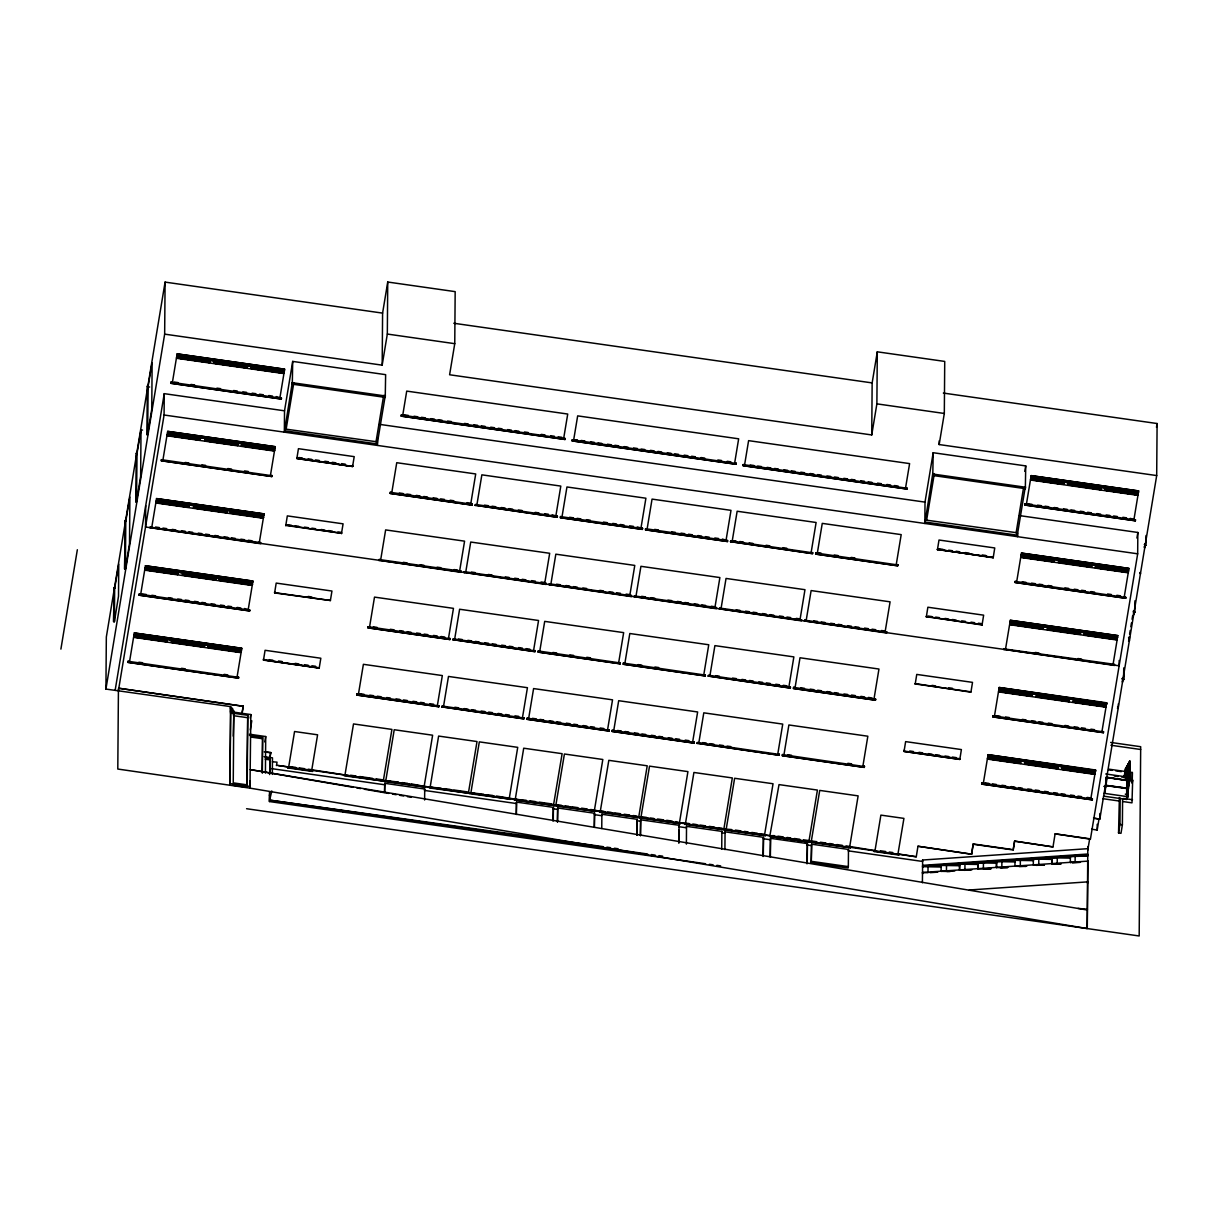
<?xml version="1.0" encoding="UTF-8"?>
<svg xmlns="http://www.w3.org/2000/svg" width="1218" height="1218" viewBox="0 0 1218 1218"><rect width="100%" height="100%" fill="white"/><g stroke="black" fill="none" stroke-linecap="round" stroke-linejoin="round"><path stroke-width="1.5" d="M234.678 712.88L230.552 706.592L105.92 689.068L106.331 637.029L165.085 282.104L382.589 313.117L382.178 365.156L164.658 334.143L165.085 282.104M114.385 621.728L114.644 588.522L118.77 564.193L118.511 596.211L114.385 621.728L113.609 621.622L114.005 587.624L114.766 588.34M113.609 621.622L114.005 587.624M118.435 688.749L117.796 769.045L249.979 788.137L1087.172 928.558L1087.811 846.571M125.393 569.126L125.774 521.334L129.884 497.066L129.519 543.533L125.393 569.126L124.617 569.019L125.134 520.436L125.896 521.197M124.617 569.019L125.134 520.436M127.905 662.364L238.5 678.121L127.905 662.364L128.027 661.267L129.565 661.496L133.569 637.349L241.088 652.681L237.099 676.812L238.637 677.33L128.027 661.267M133.675 636.953L166.699 641.658L133.675 636.953L133.813 635.872L166.836 640.577L166.699 641.658M133.813 635.872L166.836 640.881M135.746 501.816L136.249 453.233L137.025 453.34L136.507 501.923L135.746 501.816L136.644 501.131L136.507 501.923M139.019 595.16L249.629 610.918L139.019 595.16L139.156 594.064L140.694 594.293L144.683 570.146L252.217 585.477L248.213 609.624L249.751 610.142L139.156 594.064M142.552 430.091L141.014 429.863L140.649 476.329L136.644 500.476M144.805 569.75L177.828 574.454L144.805 569.75L144.927 568.669L177.965 573.389L177.828 574.454M144.927 568.669L177.95 573.678M145.703 505.668L145.536 526.998L1119.129 665.804L1119.175 660.476M146.86 434.613L147.378 386.03L148.139 386.136L147.637 434.719L146.86 434.613L147.759 433.928L147.637 434.719M259.343 541.827L260.743 543.73L150.149 527.653M259.343 542.421L263.332 518.289L155.813 502.958L151.808 527.089L150.271 527.166L260.88 542.634M155.919 502.547L188.942 507.251L155.919 502.547L156.056 501.466L189.079 506.186L188.942 507.251M156.056 501.466L189.079 506.475M161.263 460.754L271.873 476.527L161.263 460.754L161.4 459.673L162.938 459.886L166.927 435.755L274.461 451.086L270.472 475.218L271.995 475.736L161.4 459.673M118.42 690.606L164.08 415.003L164.247 393.658L284.525 410.816L284.357 432.146L292.32 382.376L292.305 384.157L385.238 397.403L385.634 374.657L292.701 361.411L284.525 410.816M167.049 435.344L200.072 440.063L167.049 435.344L167.171 434.278L200.209 438.982L200.072 440.063M167.171 434.278L200.209 439.272M170.733 383.259L281.328 399.032L170.733 383.259L170.87 382.178L172.408 382.391L176.397 358.259L283.931 373.591L279.927 397.723L281.465 398.24L170.87 382.178M171.312 642.312L204.335 647.017L171.312 642.312L171.449 641.247L204.472 646.24L171.449 641.247M176.519 357.848L209.542 362.553L176.519 357.848L176.64 356.783L209.663 361.776L176.64 356.783M182.441 575.109L215.464 579.829L182.441 575.109L182.563 574.043L215.586 579.037L182.563 574.043M193.555 507.921L226.578 512.626L193.555 507.921L193.692 506.84L226.715 511.849L193.692 506.84M204.685 440.718L237.708 445.423L204.685 440.718L204.807 439.637L237.83 444.646L204.807 439.637M241.331 651.204L241.21 652.285L208.171 647.565L208.308 646.499L241.331 651.508L208.308 646.499M214.14 363.223L247.178 367.927L214.14 363.223L214.277 362.142L247.3 367.151L214.277 362.142M252.461 584.001L252.324 585.082L219.301 580.377L219.438 579.296L252.461 584.305L219.438 579.296M263.575 516.797L263.453 517.878L230.43 513.174L230.552 512.093L263.575 517.102L230.552 512.093M230.354 711.738L230.537 707.186L234.693 713.504M230.552 706.592L229.928 785.031L230.735 711.693L250.832 714.555L249.979 788.137L250.04 780.708M232.44 713.824L232.471 708.495L230.385 708.191M233.247 736.174L233.795 713.322L247.741 715.301L247.193 784.864L233.247 782.87L233.795 713.322M274.705 449.609L274.568 450.675L241.545 445.971L241.682 444.89L274.705 449.899L241.682 444.89M241.21 652.285L208.187 647.276M243.235 706.273L118.801 688.246L243.235 706.273L241.864 714.555M246.812 785.488L247.741 715.301M248.213 609.624L244.513 608.498M251.015 368.475L284.038 373.18L251.015 368.475L251.152 367.394L284.175 372.404L251.152 367.394M252.324 585.082L219.301 580.072M251.791 720.767L250.314 729.932M263.453 517.878L230.43 512.869M262.129 770.857L262.616 737.286L249.492 735.413M262.342 773.217L262.616 737.286M263.499 660.126L265.067 650.29L320.836 658.238L319.253 667.784L263.499 659.836L319.253 668.073L263.499 660.126L263.56 658.862M265.417 773.125L265.707 736.54L249.431 734.21M705.618 863.745L269.437 801.551L269.513 791.852M269.635 774.557L269.985 758.449L265.433 757.794M269.437 801.551L269.711 794.212L269.483 795.628M269.863 773.125L269.985 758.449M269.909 757.931L270.746 752.526L267.077 752.008M274.568 450.675L241.545 445.666M272.33 774.404L272.467 757.84L264.093 756.652M274.613 592.633L330.443 600.504L274.613 592.922L274.689 591.674M917.961 846.251L971.583 854.199L917.961 846.251L916.271 856.772L276.501 765.269M279.927 397.723L276.227 396.596M284.601 428.949L376.012 441.677L377.534 442.195L377.291 445.392L377.352 438.282M285.743 525.43L341.558 533.301L285.804 525.065M287.844 767.919L287.905 766.898L287.844 767.919L312.417 771.42L312.493 770.4L312.417 771.42M292.305 384.157L292.701 361.411M296.857 458.531L352.626 466.479L296.857 458.531L298.44 448.681L354.21 456.643L352.626 466.174M296.918 457.861L352.626 466.479M349.886 775.729L308.184 769.197M341.497 533.682L341.573 532.418L337.843 531.885M344.237 775.82L384.218 781.225L344.237 775.227M345.059 774.45L353.509 723.934L391.922 729.415L383.457 779.931M352.687 466.098L352.687 465.215M356.767 695.036L438.8 706.729L356.767 695.036L356.92 693.895L358.442 694.123L363.39 664.312L442.332 675.564L437.399 705.374L438.937 705.892L356.92 693.895M367.897 627.833L449.914 639.526L367.897 627.833L368.034 626.707L369.572 626.92L374.505 597.109L453.461 608.361L448.513 638.171L450.051 638.689L368.034 626.707M379.026 560.63L379.163 559.504L380.701 559.717L385.634 529.906L464.576 541.157L459.643 570.968L461.18 571.196L461.043 572.323L379.026 560.341M379.163 559.504L461.18 571.196M385.238 397.403L385.253 395.637L383.716 395.408M382.178 365.156L387.324 334.052L387.735 282.028L455.167 291.635L454.756 343.674L449.609 374.763L871.738 434.948L876.884 403.858L877.295 351.819L944.726 361.426L944.315 413.465L939.169 444.555L1156.689 475.568L1099.824 819.151L1093.977 818.313M384.172 781.514L384.172 780.921M384.477 792.065L384.766 783.311L424.701 789.005L424.625 799.998M384.69 792.476L384.766 783.311M384.949 781.621L424.93 787.026L384.949 781.027M380.001 780.022L398.56 782.078M390.141 493.427L472.158 505.12L390.141 493.427L390.278 492.3L391.815 492.514L396.748 462.703L475.705 473.954L470.772 503.78L472.295 504.282L390.278 492.3M401.148 416.114L565.045 439.47L401.148 416.114L401.285 415.018L402.732 415.231L406.721 391.1L567.725 414.044L563.721 438.175L565.167 438.678L401.285 415.018M424.884 787.315L424.884 786.721M429.33 787.939L469.326 793.36L429.345 787.346M524.029 717.722L523.892 718.864L441.875 706.866L443.55 706.257L448.483 676.447L527.44 687.698L522.492 717.509L524.029 718.026L442.012 706.029M535.159 650.534L535.022 651.66L453.005 639.663L454.679 639.054L459.612 609.244L538.554 620.495L533.621 650.305L535.159 650.823L453.142 638.841M546.273 583.331L546.136 584.457L464.119 572.46L465.794 571.851L470.727 542.04L549.683 553.292L544.75 583.102L546.273 583.62L464.256 571.638M468.565 792.065L477.014 741.549L438.617 736.068L430.152 787.178L441.129 788.153M469.28 793.634L469.28 793.04M470.041 793.755L510.022 799.16L470.041 793.162M466.555 792.355L483.668 794.212M557.402 516.127L557.265 517.254L475.248 505.272L476.923 504.648L481.856 474.837L560.798 486.089L555.865 515.914L557.402 516.417L475.385 504.435M521.121 800.135L496.472 796.039M509.977 799.45L509.992 798.856M514.438 800.074L514.483 799.206L514.438 800.074L554.418 805.494L514.483 799.8M516.204 814.142L516.523 802.099L553.383 807.351L553.292 819.744M516.417 814.492L516.523 802.099M523.892 718.864L441.875 706.866M526.968 719.29L609 730.998L526.968 719.29L527.12 718.163L528.658 718.392L533.591 688.566L612.532 699.832L607.599 729.643L609.137 729.856L609 730.998M527.12 718.163L609.137 730.161M535.022 651.66L453.005 639.663M538.097 652.102L620.114 663.795L538.097 652.102L538.234 650.96L539.772 651.188L544.705 621.378L623.662 632.629L618.714 662.44L620.251 662.668L620.114 663.795M538.234 650.96L620.251 662.957M549.227 584.899L549.364 583.772L550.901 583.985L555.834 554.175L634.776 565.426L629.843 595.237L631.381 595.465L631.244 596.592L549.227 584.594M549.364 583.772L631.381 595.754M553.048 821.176L553.383 807.351M553.657 804.2L562.122 753.683L523.71 748.202L515.26 799.312L526.237 800.287M555.865 515.914L552.119 514.772M554.373 805.768L554.373 805.174M557.265 517.254L475.248 505.272M555.149 805.89L595.13 811.295L555.149 805.296M557.357 821.785L557.692 807.976L594.551 813.228L594.445 827.387M557.57 822.135L557.692 807.976M560.341 517.696L642.358 529.388L560.341 517.696L560.478 516.569L562.016 516.782L566.949 486.972L645.905 498.223L640.972 528.033L642.51 528.262L642.358 529.388M560.478 516.569L642.495 528.551M572.095 440.886L735.976 464.256L572.095 440.886L572.216 439.805L573.663 440.002L577.667 415.871L738.656 438.815L734.667 462.962L736.114 463.16L735.976 464.256M572.216 439.805L736.114 463.464M573.663 440.002L577.408 439.942M594.217 827.037L594.551 813.228M605.803 812.208L590.715 809.483M595.084 811.584L595.084 810.99M599.53 812.208L639.526 817.628L599.545 811.614M601.753 828.499L601.875 814.263L637.197 819.303L637.075 835.304M612.075 731.424L694.093 743.117L612.075 731.424L612.212 730.298L613.75 730.526L618.683 700.7L697.64 711.967L692.692 741.777L694.23 742.295L612.212 730.298M623.205 664.236L705.222 675.929L623.205 664.236L623.342 663.094L624.88 663.323L629.813 633.512L708.754 644.764L703.821 674.574L705.359 675.092L623.342 663.094M631.244 596.592L631.381 595.465M634.319 597.033L634.456 595.906L635.994 596.12L640.927 566.309L719.884 577.56L714.951 607.371L716.473 607.599L716.336 608.726L634.319 596.729M634.456 595.906L716.473 607.599M636.862 834.954L637.197 819.303M640.972 528.033L637.212 526.907M639.48 817.902L639.48 817.308M680.177 823.703L680.238 822.835L680.177 823.703L640.242 817.43M640.318 835.441L640.668 819.805L679.081 825.271L678.928 843.054M640.546 835.807L640.668 819.805M645.449 529.83L727.466 541.523L645.449 529.83L645.586 528.703L647.123 528.916L652.056 499.106L730.998 510.357L726.065 540.168L727.603 540.685L645.586 528.703M678.715 842.704L678.807 830.25M684.638 824.342L724.619 829.747L684.638 823.749M679.187 822.683L689.114 823.505M686.389 844.12L686.526 826.337L721.863 831.376L721.726 849.159M779.337 754.125L779.2 755.251L697.183 743.269L698.858 742.66L703.791 712.834L782.732 724.101L777.8 753.912L779.337 754.429L697.32 742.432M790.452 686.922L790.315 688.063L708.297 676.066L709.972 675.457L714.905 645.631L793.862 656.898L788.929 686.708L790.452 687.226L708.434 675.229M801.581 619.718L801.444 620.86L719.427 608.863L721.102 608.254L726.035 578.443L804.976 589.695L800.043 619.505L801.581 620.023L719.564 608.026M726.065 540.168L722.32 539.041M724.573 830.037L724.588 829.443M724.923 849.616L725.06 831.833L763.473 837.314L763.321 855.097M725.349 830.143L765.33 835.563L725.349 829.549M722.457 828.849L731.653 829.565M812.71 552.53L812.558 553.657L730.541 541.66L732.216 541.051L737.149 511.24L816.106 522.492L811.173 552.302L812.695 552.82L730.678 540.838M732.216 541.051L735.992 540.99M743.026 465.657L906.908 489.027L743.026 465.657L743.163 464.576L744.609 464.774L748.598 440.642L909.602 463.601L905.598 487.733L907.045 488.235L743.163 464.576M763.092 856.513L763.473 837.314M765.285 835.837L764.569 834.269L760.915 833.736M769.746 836.477L809.681 842.171L769.746 836.477L779.018 784.605L817.415 790.071L808.965 841.181M770.157 856.711L770.522 838.319L807.397 843.572L807.245 862.435M770.385 857.168L770.522 838.319M770.552 835.715L774.222 835.639M779.2 755.251L697.183 743.269M782.276 755.693L864.293 767.386L782.276 755.693L782.413 754.566L783.95 754.779L788.883 724.969L867.84 736.22L862.907 766.046L864.43 766.259L864.293 767.386M782.413 754.566L864.43 766.564M790.315 688.063L708.297 676.066M793.405 688.49L875.422 700.183L793.405 688.49L793.542 687.363L795.08 687.591L800.013 657.766L878.954 669.032L874.022 698.843L875.559 699.056L875.422 700.183M793.542 687.363L875.559 699.36M804.519 621.302L804.656 620.16L806.194 620.388L811.127 590.563L890.084 601.829L885.151 631.64L886.689 631.853L886.537 632.995L804.519 620.997M804.656 620.16L886.674 632.157M807.016 863.851L807.397 843.572M809.681 842.171L809.681 841.577M810.442 842.277L850.438 847.698L810.457 841.684M812.558 553.657L730.541 541.66M811.234 862.786L811.614 844.181L848.474 849.433L848.337 866.622L848.109 868.038L811.234 862.786L811.614 844.181M815.649 554.099L897.666 565.791L815.649 554.099L815.786 552.972L817.324 553.185L822.257 523.375L901.198 534.626L896.265 564.436L897.803 564.665L897.666 565.791M815.786 552.972L897.803 564.954M898.062 853.3L903.923 818.389L880.888 815.116L875.011 850.606L846.008 845.871M850.377 847.972L850.392 847.378M871.738 434.948L872.149 382.909L877.295 351.819M874.174 851.519L874.25 850.499L874.174 851.519L898.747 855.021L898.823 854.001L898.747 855.021M886.537 632.995L886.689 631.853M904.045 751.445L959.814 759.408L904.045 751.445L905.629 741.61L961.398 749.572L959.814 759.408M904.121 750.197L904.106 751.08L959.875 758.738M915.175 684.257L916.758 674.422L972.512 682.369L970.929 692.205L915.236 683.587M916.271 856.772L897.453 853.803M925.01 502.12L924.843 523.466L932.79 473.406L932.775 475.477L1025.328 488.677L1025.739 465.915L933.186 452.715L925.01 502.12L379.346 424.336M922.391 882.745L922.589 866.074L1087.689 854.747M922.635 867.383L922.574 860.03L1087.674 848.687L1087.781 850.118L1089.668 838.76L1055.108 833.843L1052.991 846.906L1014.594 841.136L1052.991 846.906M925.086 519.964L1016.101 532.647L1017.639 533.164L1017.395 536.651L1017.411 533.103M926.304 617.054L927.872 607.219L983.642 615.166L982.058 625.001L926.365 616.384M928.04 866.774L927.994 872.697L922.528 872.59M932.775 475.477L933.186 452.715M937.418 549.851L939.002 540.016L994.756 547.963L993.188 557.798L937.479 549.181M939.169 444.555L939.2 440.84M941.194 871.449L941.042 865.404L959.693 865.724L959.647 870.17M946.447 871.418L946.508 865.496M978.115 868.906L978.145 864.46L959.51 864.141L959.449 870.063L970.563 870.261M964.915 870.154L964.96 864.232M971.583 854.199L973.243 843.967L1011.366 849.403M996.568 867.642L996.613 863.197L977.963 862.862L977.917 868.799L990.919 869.013M982.058 625.001L982.119 623.738L978.404 623.205M981.678 784.087L1092.272 799.845L981.678 784.087L981.799 782.991L983.337 783.22L987.341 759.073L1094.86 774.404L1090.871 798.536L1092.409 799.054L981.799 782.991M983.428 862.968L983.383 868.891L990.843 868.495M987.448 758.677L1020.471 763.381L987.448 758.677L987.585 757.596L1020.608 762.605L987.585 757.596M993.188 557.798L993.249 556.535M992.792 716.884L1103.401 732.642L992.792 716.884L992.929 715.788L994.467 716.017L998.455 691.87L1105.99 707.201L1101.986 731.348L1103.523 731.851L992.929 715.788M1051.956 863.836L1052.002 859.39L1033.351 859.071L1033.534 860.654L1014.883 860.334L1015.066 861.933L996.431 861.598L996.385 867.52L1007.484 867.718M998.577 691.474L1031.6 696.178L998.577 691.474L998.699 690.393L1031.722 695.402L998.699 690.393M1001.835 867.627L1001.881 861.689M1113.115 663.551L1114.516 665.454L1003.921 649.377M1113.115 664.145L1117.104 640.013L1009.585 624.682L1005.581 648.813L1004.043 648.889L1114.653 664.358M1009.692 624.271L1042.715 628.975L1009.692 624.271L1009.829 623.19L1042.852 628.199L1009.829 623.19M1015.036 582.478L1125.645 598.251L1015.036 582.478L1015.173 581.397L1016.71 581.61L1020.699 557.479L1128.233 572.81L1124.244 596.942L1125.767 597.459L1015.173 581.397M973.228 844.257L1013.178 849.951L1014.594 841.136M1015.036 866.363L1014.883 860.334M1020.821 557.068L1053.844 561.772L1020.821 557.068L1020.943 556.002L1053.966 560.996L1020.943 556.002M1020.303 866.348L1020.349 860.426M1024.764 505.013L1135.359 520.786L1024.764 505.013L1024.901 503.932L1026.424 504.145L1030.428 480.014L1137.947 495.345L1133.958 519.477L1135.496 519.995L1024.901 503.932M1025.328 488.677L1025.343 486.591L1017.639 533.164M1058.244 767.675L1058.107 768.741L1025.084 764.036L1025.221 762.97L1058.244 767.964L1025.221 762.97M1030.535 479.618L1063.573 484.322L1030.535 479.618L1030.672 478.537L1063.695 483.546L1030.672 478.537M1033.351 859.071L1033.306 864.993L1044.42 865.176M1069.358 700.472L1069.237 701.553L1036.214 696.833L1036.335 695.767L1069.358 700.761L1036.335 695.767M1038.756 865.085L1038.817 859.162M1080.488 633.269L1080.351 634.35L1047.328 629.63L1047.465 628.564L1080.488 633.573L1047.465 628.564M922.528 865.359L1087.628 854.031L1087.735 856.056L1070.272 856.528L1070.455 858.127L1051.819 857.792L1051.758 863.714L1060.985 863.882M1055.108 833.843L1090.43 839.172L1137.673 553.809L1137.84 532.464L1019.436 515.595M1091.617 566.066L1091.48 567.146L1058.457 562.442L1058.579 561.361L1091.602 566.37L1058.579 561.361M1057.224 863.821L1057.27 857.898M1058.107 768.741L1025.084 763.747M1061.944 769.289L1094.982 774.009L1061.944 769.289L1062.081 768.223L1095.104 773.217L1062.081 768.223M1101.331 488.616L1101.194 489.682L1068.171 484.977L1068.308 483.896L1101.331 488.905L1068.308 483.896M1069.237 701.553L1036.214 696.544M1070.424 862.572L1070.272 856.528M1073.073 702.101L1106.096 706.805L1073.073 702.101L1073.21 701.02L1106.233 706.029L1073.21 701.02M1075.113 862.314L1075.159 856.391M1080.351 634.35L1047.328 629.341M1084.203 634.898L1117.226 639.602L1084.203 634.898L1084.324 633.817L1117.348 638.826L1084.324 633.817M1087.278 927.857L1087.933 861.111L922.468 872.469L922.589 873.9M1091.48 567.146L1058.457 562.137M1095.317 567.695L1128.34 572.399L1095.317 567.695L1095.454 566.614L1128.477 571.623L1095.454 566.614M1091.648 829.138L1097.174 830.097L1097.22 824.281M1101.194 489.682L1068.171 484.673M1099.047 819.044L1093.52 817.948M1099.824 819.151L1099.869 813.472M1105.046 490.23L1138.069 494.934L1105.046 490.23L1105.168 489.164L1138.191 494.158L1105.168 489.164M1105.807 777.267L1105.655 787.178L1104.193 786.234M1104.817 793.314L1107.147 777.358L1129.725 780.692L1126.62 799.434L1103.584 796.161M1105.853 785.29L1128.431 788.396L1105.807 785.458M1107.147 777.358L1129.68 780.982L1129.832 761.539M1117.561 706.927L1118.322 707.628M1118.352 703.913L1118.2 708.419L1117.424 708.297M1122.6 798.658L1122.387 824.799L1120.986 833.31L1118.55 832.975L1119.372 797.562M1118.55 832.975L1119.966 824.449L1120.179 798.095M1122.478 678.548L1122.448 682.202L1122.57 681.41M1122.22 678.822L1123.635 679.751L1123.727 668.438M1123.635 679.751L1123.788 668.012M1126.62 799.434L1126.772 779.885L1129.878 761.143L1125.478 768.68L1124.016 777.678M1129.482 636.709L1129.314 641.216L1128.584 637.395M1128.279 768.908L1127.914 797.288L1128.584 768.954L1124.199 776.49M1129.375 780.936L1129.573 761.098L1127.244 777.16M1129.725 780.692L1129.878 761.143L1125.767 768.954M1133.958 519.477L1130.258 518.366M1132.146 783.281L1132.344 772.501L1108.624 769.121M1132.344 772.501L1132.268 782.58L1132.664 780.159L1125.386 779.124M1133.41 611.192L1134.826 612.121L1133.41 611.192L1133.562 614.999L1133.699 614.207M1123.026 801.566L1131.994 802.845L1132.664 780.159M1134.75 612.547L1134.917 600.809M1140.444 574.013L1139.804 572.521M1144.722 544.157L1144.692 547.796L1144.052 546.897M1145.879 545.36L1144.463 544.431L1145.879 545.36L1146.016 535.494M1156.689 475.568L1157.1 423.529L943.341 393.064M134.102 634.7L134.285 632.964L241.819 648.296L241.621 650.031L134.102 634.7L241.621 650.031M145.216 567.497L145.414 565.761L252.933 581.093L252.75 582.828L145.216 567.497L252.75 582.828M156.346 500.293L156.528 498.573L264.062 513.905L263.864 515.625L156.346 500.293L263.864 515.625M167.46 433.09L167.658 431.37L275.192 446.701L274.994 448.422L167.46 433.09L274.994 448.422M176.93 355.595L177.128 353.875L284.647 369.206L284.464 370.927L176.93 355.595L284.464 370.927M987.874 756.424L988.057 754.688L1095.591 770.02L1095.469 771.329L987.874 756.424L1095.469 771.329M998.988 689.221L999.186 687.485L1106.705 702.816L1106.583 704.126L998.988 689.221L1106.583 704.126M1010.118 622.017L1010.301 620.297L1117.835 635.629L1117.637 637.349L1010.118 622.017L1117.637 637.349M1021.232 554.814L1021.43 553.094L1128.964 568.425L1128.766 570.146L1021.232 554.814L1128.766 570.146M1030.961 477.365L1031.159 475.629L1138.678 490.961L1138.48 492.696L1030.961 477.365L1138.48 492.696M1095.393 771.755L1095.591 770.02M1106.523 704.552L1106.705 702.816M60.9 649.118L77.343 549.744M136.249 453.233L136.888 454.131L141.014 429.863M147.378 386.03L147.241 386.822L149.677 387.019M148.017 386.928L152.128 362.659L151.763 409.126L147.774 433.273M105.92 689.068L164.658 334.143M115.131 690.393L164.247 393.658M177.128 353.875L284.647 369.206M150.149 527.957L150.286 526.876M134.285 632.964L241.819 648.296M145.414 565.761L252.933 581.093M156.528 498.573L264.062 513.905M167.658 431.37L275.192 446.701M209.542 362.553L209.663 361.487M166.699 641.368L166.836 640.577M177.828 574.165L177.965 573.389M188.957 506.962L189.079 506.186M200.072 439.759L200.209 438.982M247.178 367.927L247.3 366.846M204.335 647.017L204.472 645.951M215.464 579.829L215.586 578.748M226.578 512.626L226.715 511.545M237.708 445.423L237.845 444.342M208.171 647.565L208.308 646.788M219.301 580.377L219.438 579.585M230.43 513.174L230.552 512.397M241.545 445.971L241.682 445.194M284.038 373.18L284.175 372.099M281.328 399.032L281.465 397.936M230.491 713.109L230.735 711.693M232.471 708.495L232.075 710.886L234.176 711.19L233.78 713.581M238.5 678.121L238.637 677.041M249.629 610.918L249.751 609.837M271.873 476.527L271.995 475.431M286.139 429.162L293.842 382.604M241.864 714.266L243.235 705.983M250.238 718.087L250.832 714.555M274.613 592.922L276.197 583.087L331.951 591.034L330.382 600.581M285.743 525.719L287.326 515.884L343.08 523.831L341.497 533.377M264.808 741.96L265.707 736.54M269.909 757.642L270.746 752.526M276.501 765.559L277.019 762.148L272.406 761.783M288.681 767.005L294.558 731.516L317.594 734.804L311.717 770.294M382.589 313.117L387.735 282.028M375.997 441.982L383.411 396.977M377.534 442.195L385.253 395.637M343.156 812.071L343.4 810.655M385.756 780.845L394.221 729.734L432.618 735.215L424.169 786.326L411.364 783.905M424.701 789.005L424.473 790.436L516.28 803.515M438.8 706.729L438.937 705.603M449.914 639.526L450.051 638.399M472.158 505.12L472.295 503.993M441.875 707.171L442.012 706.333M452.989 639.968L453.142 639.13M464.119 572.764L464.256 571.927M475.248 505.561L475.385 504.724M470.864 792.979L479.329 741.869L517.726 747.35L509.261 798.46M565.045 439.47L565.167 438.389M594.369 810.594L602.819 759.484L564.421 754.003L555.971 804.519L561.452 805.311M609 730.693L609.137 729.856M620.114 663.49L620.251 662.668M642.358 529.099L642.51 528.262M601.875 814.263L601.631 815.695L594.323 814.644M638.765 816.913L647.215 765.802L608.817 760.337L600.367 810.853L604.021 811.371M640.242 818.009L680.223 823.429M735.976 463.951L736.114 463.16M679.081 825.271L678.837 826.702L686.297 827.753L686.526 826.337M694.093 743.117L694.23 741.99M705.222 675.929L705.359 674.787M727.466 541.523L727.603 540.396M697.183 743.559L697.32 742.736M708.297 676.355L708.434 675.533M719.427 609.167L719.564 608.33M730.541 541.964L730.678 541.127M685.46 823.581L693.91 772.471L732.322 777.937L723.857 829.047M721.863 831.376L721.619 832.792L724.832 833.249L725.06 831.833M726.172 829.382L734.621 778.272L773.034 783.753L764.569 834.863M906.908 489.027L907.045 487.946M848.474 849.433L848.246 850.849L922.681 861.461L922.574 860.03M849.662 846.982L858.127 795.872L819.729 790.406L811.264 841.516L807.138 840.922M864.293 767.096L864.43 766.259M875.422 699.893L875.559 699.056M897.666 565.487L897.803 564.665M926.624 520.193L934.328 473.619M1024.825 471.396L1025.739 465.915M1016.101 532.951L1023.501 487.946M1031.159 475.629L1138.678 490.961M1003.921 649.681L1004.043 648.585M971.599 853.909L973.243 843.967M988.057 754.688L1095.515 770.446M999.186 687.485L1106.644 703.243M1010.301 620.297L1117.835 635.629M1021.43 553.094L1128.964 568.425M1063.573 484.322L1063.695 483.241M1020.471 763.381L1020.608 762.301M1031.6 696.178L1031.722 695.113M1042.715 628.975L1042.852 627.909M1053.844 561.772L1053.981 560.706M1068.171 484.977L1068.308 484.201M1025.084 764.036L1025.206 763.26M1036.214 696.833L1036.335 696.057M1047.328 629.63L1047.465 628.853M1058.457 562.442L1058.579 561.65M1013.178 849.951L1014.579 841.44M1138.069 494.934L1138.206 493.869M1135.359 520.786L1135.496 519.705M1094.982 774.009L1095.104 772.928M1106.096 706.805L1106.233 705.724M1117.226 639.602L1117.348 638.521M1128.34 572.399L1128.477 571.333M1092.272 799.845L1092.409 798.764M1103.401 732.642L1103.523 731.561M1125.645 598.251L1125.767 597.155M1136.912 538.067L1137.84 532.464M1156.476 427.29L1157.1 423.529M1087.933 861.111L1087.689 862.572L1087.628 861.263M1087.522 883.309L1087.765 881.862L969.315 889.993M1097.174 830.097L1099.047 818.74M1129.604 634.152L1130.228 630.437M1130.837 626.722L1131.446 623.007M1132.07 619.292L1132.679 615.577M1128.553 641.11L1129.451 640.424M1087.309 910.013L250.132 769.578L353.113 787.3M1124.321 777.723L1125.478 768.68M1125.036 777.008L1126.772 766.487M1125.341 777.054L1126.741 766.533M1125.843 777.937L1128.462 763.96L1126.148 777.982M1126.148 777.891L1128.447 764.006M1129.756 770.796L1126.863 786.478L1129.756 770.903M1126.787 796.557L1129.421 780.662M647.641 854.016L269.665 800.135L271.781 790.954M1125.752 769L1129.832 761.417M1128.584 768.954L1124.138 776.764L1128.538 769.228M1125.706 776.825L1121.671 777.069M1087.674 855.34L922.574 866.668L941.225 867.003L941.042 865.404M930.126 872.667L937.708 872.149M947.193 871.494L954.79 870.977M964.275 870.322L971.873 869.804M1000.328 867.84L1007.925 867.323M1019.314 866.546L1026.896 866.028M1036.396 865.374L1043.978 864.841M1053.463 864.201L1061.061 863.669M1072.449 862.892L1080.046 862.374M1070.226 862.451L1080.503 862.177M1014.838 866.257L1025.952 866.455M940.996 871.327L950.223 871.494M1078.021 908.384L1087.43 909.298M269.665 800.135L603.093 846.647M606.853 847.18L610.629 847.698M614.39 848.23L618.165 848.748M453.781 323.257L872.149 382.909M387.324 334.052L454.756 343.674M876.884 403.858L944.315 413.465M292.533 382.741L385.467 395.987M933.018 474.061L1025.571 487.246M174.265 382.056L177.965 382.589M190.952 384.446L194.652 384.964M216.895 388.146L220.61 388.664M233.582 390.521L237.297 391.054M242.854 391.846L246.569 392.363M252.126 393.17L255.841 393.688M259.541 394.221L263.255 394.754M268.813 395.546L272.512 396.078M404.604 414.896L408.35 415.429M413.968 416.236L417.713 416.769M421.458 417.302L425.204 417.835M430.807 418.642L434.552 419.175M438.297 419.708L442.043 420.24M447.661 421.047L451.406 421.58M464.515 423.438L468.26 423.971M473.878 424.777L477.623 425.31M481.354 425.843L485.099 426.376M490.717 427.183L494.462 427.716M498.208 428.249L501.953 428.782M507.571 429.589L511.316 430.121M515.062 430.654L518.807 431.187M524.425 431.979L528.155 432.512M541.264 434.384L545.009 434.917M550.627 435.724L554.373 436.257M558.118 436.79L561.863 437.323M1028.296 503.826L1031.996 504.343M1037.553 505.15L1041.268 505.668M1044.968 506.201L1048.683 506.734M1054.24 507.525L1057.955 508.058M1063.512 508.85L1067.227 509.368M1070.927 509.9L1074.641 510.433M1080.199 511.225L1083.913 511.758M1087.613 512.276L1091.328 512.808M1096.885 513.6L1100.6 514.133M1106.157 514.925L1109.857 515.458M1113.572 515.975L1117.271 516.508M1122.844 517.3L1126.543 517.833M581.153 440.474L584.899 441.007M590.517 441.814L594.262 442.347M598.008 442.88L601.753 443.413M607.371 444.22L611.116 444.753M614.862 445.286L618.607 445.818M624.21 446.61L627.955 447.158M633.573 447.95L637.318 448.483M641.064 449.016L644.809 449.549M650.427 450.356L654.173 450.888M657.918 451.421L661.663 451.954M667.281 452.761L671.011 453.294M674.757 453.827L678.502 454.36M684.12 455.151L687.865 455.699M691.611 456.232L695.356 456.765M700.974 457.557L704.72 458.09M717.828 459.962L721.558 460.495M727.176 461.302L730.922 461.835M750.227 464.987L753.972 465.52M757.718 466.052L761.463 466.585M767.066 467.392L770.811 467.925M774.557 468.458L778.302 468.991M783.92 469.798L787.665 470.331M791.411 470.864L795.156 471.396M800.774 472.188L804.519 472.721M810.137 473.528L813.883 474.061M817.613 474.594L821.358 475.127M826.976 475.934L830.722 476.466M834.467 476.999L838.212 477.532M843.83 478.339L847.576 478.872M851.321 479.405L855.066 479.938M860.684 480.729L864.415 481.262M868.16 481.795L871.905 482.343M877.523 483.135L881.269 483.668M886.887 484.475L890.632 485.008M894.377 485.54L898.123 486.073M284.586 430.73L377.519 443.976M925.071 522.035L1017.624 535.235M164.08 415.003L1137.673 553.809M1139.804 573.115L1140.566 573.221M298.791 457.526L302.506 458.059M308.078 458.851L311.793 459.384M315.523 459.917L319.238 460.45M324.81 461.241L328.525 461.774M332.24 462.307L335.955 462.825M341.542 463.632L345.257 464.149M939.352 548.861L943.067 549.379M948.639 550.186L952.354 550.719M956.069 551.236L959.799 551.769M965.372 552.561L969.086 553.094M982.104 554.951L985.819 555.484M937.479 549.485L993.249 557.433L937.418 549.546M185.197 462.459L188.897 462.992M201.868 464.85L205.583 465.367M227.827 468.549L231.542 469.067M244.513 470.924L248.228 471.457M399.337 493.001L403.097 493.534M406.858 494.066L410.618 494.599M416.267 495.406L420.012 495.939M423.773 496.487L427.533 497.02M433.182 497.827L436.942 498.36M440.703 498.893L444.448 499.426M450.097 500.233L453.857 500.765M467.012 502.653L470.772 503.186M484.444 505.135L488.205 505.668M491.965 506.201L495.726 506.734M501.359 507.541L505.12 508.073M508.88 508.622L512.641 509.154M518.274 509.961L522.035 510.494M535.189 512.367L538.95 512.9M544.598 513.707L548.359 514.24M569.537 517.269L573.297 517.802M577.058 518.335L580.819 518.868M586.467 519.675L590.228 520.208M603.382 522.08L607.143 522.629M612.776 523.42L616.536 523.968M620.297 524.501L624.058 525.034M629.691 525.841L633.451 526.374M654.645 529.404L658.405 529.937M671.56 531.809L675.32 532.342M680.953 533.149L684.714 533.682M688.474 534.215L692.235 534.763M697.884 535.555L701.629 536.103M705.389 536.636L709.15 537.168M714.799 537.975L718.559 538.508M739.752 541.523L743.498 542.071M749.146 542.863L752.907 543.411M766.061 545.283L769.822 545.816M782.976 547.689L786.737 548.237M817.324 552.591L821.084 553.124M834.239 554.997L837.999 555.545M851.154 557.418L854.914 557.951M1022.283 581.808L1025.982 582.341M1031.539 583.133L1035.254 583.666M1038.954 584.183L1042.669 584.716M1048.226 585.508L1051.941 586.041M1064.913 587.883L1068.628 588.416M1074.185 589.207L1077.9 589.74M1081.599 590.273L1085.314 590.791M1090.871 591.598L1094.586 592.115M1107.558 593.973L1111.258 594.491M1116.83 595.298L1120.53 595.815M287.661 524.73L291.376 525.262M295.106 525.795L298.821 526.328M304.393 527.12L308.108 527.653M311.823 528.17L315.538 528.703M321.126 529.495L324.841 530.028M328.555 530.561L332.27 531.094M928.223 616.064L931.937 616.582M935.652 617.115L939.382 617.648M944.955 618.439L948.67 618.972M952.385 619.505L956.1 620.038M961.687 620.83L965.402 621.363M970.974 622.154L974.689 622.687M926.304 616.75L982.119 624.636M124.997 521.213L125.774 521.334M155.523 527.029L159.238 527.546M162.938 528.079L166.653 528.612M172.21 529.404L175.925 529.937M181.482 530.728L185.197 531.246M188.897 531.779L192.611 532.312M198.169 533.103L201.868 533.636M205.583 534.154L209.298 534.687M214.855 535.478L218.555 536.011M224.127 536.803L227.827 537.336M231.542 537.854L235.241 538.386M240.814 539.178L244.513 539.711M248.228 540.244L251.928 540.762M403.249 562.335L407.01 562.883M420.18 564.756L423.94 565.289M437.095 567.162L440.855 567.71M454.009 569.582L457.77 570.115M471.442 572.064L475.203 572.597M488.357 574.47L492.118 575.018M505.272 576.89L509.033 577.423M514.666 578.23L518.426 578.763M522.187 579.296L525.948 579.829M531.596 580.636L535.357 581.169M540.99 581.976L544.75 582.509M556.535 584.198L560.295 584.731M565.944 585.538L569.704 586.071M573.465 586.604L577.21 587.152M582.859 587.944L586.619 588.492M599.774 590.365L603.534 590.897M609.167 591.704L612.928 592.237M616.689 592.77L620.449 593.303M626.082 594.11L629.843 594.643M641.642 596.333L645.403 596.866M651.036 597.673L654.797 598.205M667.951 600.078L671.712 600.611M677.36 601.418L681.121 601.951M684.881 602.499L688.627 603.032M694.275 603.839L698.036 604.372M701.796 604.904L705.557 605.437M711.19 606.244L714.951 606.777M736.144 609.807L739.905 610.34M745.538 611.147L749.298 611.68M753.059 612.212L756.82 612.745M762.453 613.552L766.213 614.085M769.974 614.633L773.734 615.166M779.368 615.973L783.128 616.506M786.889 617.039L790.649 617.572M796.298 618.379L800.043 618.911M813.715 620.86L817.476 621.393M821.236 621.941L824.997 622.474M830.646 623.281L834.406 623.814M838.151 624.347L841.912 624.88M847.561 625.687L851.321 626.219M855.082 626.752L858.842 627.3M864.475 628.092L868.236 628.64M871.997 629.173L875.757 629.706M881.39 630.513L885.151 631.046M1035.254 652.452L1038.954 652.97M1077.9 658.527L1081.599 659.06M124.754 568.227L125.515 568.334M308.139 596.439L311.854 596.972M931.968 685.384L935.683 685.901M948.7 687.759L952.415 688.292M915.175 683.953L970.99 691.824M113.883 588.416L114.644 588.522M142.552 593.958L146.251 594.491M151.824 595.282L155.523 595.815M168.51 597.657L172.21 598.19M177.782 598.982L181.482 599.515M185.197 600.032L188.897 600.565M194.454 601.357L198.169 601.89M201.883 602.423L205.583 602.94M211.14 603.747L214.855 604.265M220.412 605.057L224.127 605.59M227.827 606.122L231.542 606.64M237.099 607.447L240.814 607.965M373.332 626.859L377.093 627.407M390.247 629.28L394.008 629.813M399.656 630.62L403.417 631.152M407.177 631.685L410.938 632.218M416.571 633.025L420.332 633.558M424.092 634.106L427.853 634.639M433.486 635.446L437.247 635.979M441.007 636.512L444.768 637.044M458.44 638.993L462.201 639.526M467.834 640.333L471.594 640.866M475.355 641.414L479.116 641.947M484.749 642.754L488.509 643.287M492.27 643.82L496.031 644.352M501.664 645.159L505.424 645.692M509.185 646.225L512.945 646.773M518.594 647.565L522.355 648.113M526.1 648.646L529.86 649.179M552.942 652.467L556.702 653M569.857 654.888L573.617 655.421M586.771 657.294L590.532 657.827M638.034 664.602L641.795 665.135M654.949 667.007L658.71 667.555M715.621 675.67L719.381 676.203M732.536 678.076L736.296 678.609M741.929 679.416L745.69 679.948M749.451 680.481L753.211 681.029M758.844 681.821L762.605 682.369M766.366 682.902L770.126 683.435M775.775 684.242L779.535 684.775M783.281 685.308L787.041 685.841M800.713 687.789L804.474 688.337M810.122 689.129L813.883 689.677M817.643 690.21L821.389 690.743M827.037 691.55L830.798 692.083M834.558 692.616L838.319 693.149M843.952 693.956L847.713 694.488M851.473 695.036L855.234 695.569M860.867 696.376L864.628 696.909M868.388 697.442L872.149 697.975M996.324 715.682L1000.024 716.214M1005.596 717.006L1009.296 717.539M1022.283 719.381L1025.982 719.914M1031.539 720.706L1035.254 721.239M1038.969 721.756L1042.669 722.289M1048.226 723.081L1051.941 723.614M1064.913 725.456L1068.628 725.989M1074.185 726.781L1077.9 727.313M1081.599 727.846L1085.314 728.364M1090.871 729.171L1094.586 729.689M1110.694 742.432L1140.687 746.71L1139.18 935.972L246.584 808.722M1110.938 745.249L1140.657 749.496M113.746 620.83L114.507 620.936M1108.517 769.837L1112.156 770.355M1115.81 770.872L1121.276 771.649M1105.746 773.978L1127.244 777.038L1127.092 796.602L1104.056 793.314M1114.409 776.033L1118.033 776.551M1107.101 777.647L1129.68 780.86M269.132 659.669L272.847 660.186M278.435 660.993L282.15 661.511M295.152 663.368L298.882 663.901M304.454 664.693L308.169 665.226M311.884 665.759L315.599 666.292M909.694 750.988L913.409 751.521M918.981 752.313L922.711 752.846M928.283 753.637L931.998 754.17M935.713 754.703L939.428 755.221M945.016 756.028L948.731 756.561M952.446 757.078L956.16 757.611M1105.807 785.58L1128.386 788.792M1104.193 786.539L1105.731 786.752M1125.295 794.151L1128.355 794.593M1123.544 798.445L1132.512 799.724M1102.777 798.673L1118.809 800.972M138.837 662.211L142.552 662.744M181.482 668.301L185.197 668.819M224.127 674.376L227.827 674.909M360.33 693.803L364.091 694.336M369.739 695.143L373.484 695.676M377.245 696.209L381.006 696.742M386.654 697.549L390.415 698.081M396.048 698.888L399.809 699.421M403.569 699.954L407.33 700.502M412.963 701.294L416.723 701.842M420.484 702.375L424.245 702.908M429.878 703.715L433.638 704.248M454.832 707.262L458.592 707.81M464.225 708.602L467.986 709.15M471.747 709.683L475.507 710.216M481.156 711.023L484.901 711.556M488.662 712.088L492.422 712.637M498.071 713.428L501.831 713.976M505.592 714.509L509.337 715.042M514.986 715.849L518.746 716.382M532.418 718.331L536.179 718.864M539.939 719.396L543.7 719.945M549.333 720.736L553.094 721.284M556.854 721.817L560.615 722.35M566.248 723.157L570.009 723.69M573.769 724.223L577.53 724.756M583.163 725.563L586.924 726.095M590.684 726.644L594.445 727.176M600.078 727.983L603.839 728.516M617.511 730.465L621.271 730.998M625.032 731.531L628.793 732.064M634.426 732.871L638.186 733.403M641.947 733.952L645.707 734.484M651.356 735.291L655.117 735.824M658.862 736.357L662.622 736.89M668.271 737.697L672.031 738.23M675.792 738.778L679.553 739.311M685.186 740.118L688.946 740.651M702.619 742.599L706.379 743.132M710.14 743.665L713.9 744.198M719.534 745.005L723.294 745.538M727.055 746.086L730.815 746.619M787.711 754.734L791.472 755.267M847.865 763.305L851.626 763.838M985.195 782.885L988.909 783.418M992.609 783.935L996.324 784.468M1001.881 785.26L1005.596 785.793M1011.153 786.584L1014.868 787.117M1018.568 787.635L1022.283 788.168M1027.84 788.96L1031.539 789.492M1035.254 790.025L1038.969 790.543M1044.526 791.35L1048.226 791.867M1053.798 792.659L1057.498 793.192M1061.213 793.725L1064.913 794.243M1070.485 795.05L1074.185 795.567M1077.9 796.1L1081.599 796.633M1087.172 797.425L1090.871 797.957M1119.966 824.449L1122.387 824.799M233.399 715.682L247.361 717.661M251.121 737.103L262.388 738.702M264.245 751.902L270.746 752.831M265.204 759.21L269.741 759.865M290.463 766.67L295.776 767.431M299.323 767.934L304.637 768.695M350.54 775.242L356.037 776.018M359.691 776.536L372.495 778.363M376.149 778.881L381.63 779.672M402.229 782.611L407.71 783.387M444.783 788.67L450.279 789.447M453.933 789.98L466.738 791.807M487.322 794.73L492.818 795.521M529.891 800.805L535.372 801.581M539.041 802.114L551.83 803.941M565.106 805.829L568.776 806.346M572.43 806.864L577.911 807.656M581.565 808.173L587.061 808.95M607.675 811.888L611.329 812.421M614.999 812.939L620.48 813.715M624.134 814.248L629.615 815.025M633.284 815.542L636.938 816.06M646.56 817.43L641.064 816.654L649.529 766.137L687.926 771.618L679.461 822.729L675.807 821.602M650.214 817.963L653.868 818.481M657.522 818.998L663.018 819.79M666.672 820.308L672.153 821.084M692.783 824.023L696.437 824.556M700.091 825.073L705.572 825.85M709.241 826.367L714.722 827.159M718.376 827.677L722.03 828.194M735.307 830.097L740.803 830.874M744.457 831.392L748.111 831.924M751.765 832.442L757.261 833.219M777.876 836.157L783.357 836.949M787.026 837.466L790.68 837.984M794.334 838.502L799.815 839.293M803.484 839.811L808.965 840.587M811.264 840.922L816.76 841.699M820.414 842.232L825.895 843.008M829.549 843.526L833.219 844.044M836.873 844.576L842.354 845.353M880.34 850.773L885.653 851.519M889.201 852.037L892.748 852.539M278.389 765.528L289.671 767.142M363.055 777.602L366.831 778.15M389.41 781.362L393.17 781.895M396.931 782.443L400.692 782.976M406.34 783.783L410.101 784.316M423.27 786.189L434.567 787.802M440.216 788.609L443.976 789.142M449.625 789.949L453.385 790.482M457.146 791.015L460.906 791.563M474.076 793.436L477.837 793.969M483.485 794.775L487.246 795.308M491.021 795.856L494.782 796.389M500.415 797.196L504.191 797.729M534.291 802.023L538.051 802.555M551.221 804.428L556.87 805.235M568.167 806.849L571.927 807.382M585.097 809.27L588.857 809.803M611.436 813.015L615.212 813.548M628.381 815.436L632.142 815.969M637.79 816.776L641.551 817.308M645.312 817.841L649.072 818.389M662.242 820.262L666.018 820.795M696.117 825.088L699.878 825.621M713.048 827.509L716.808 828.042M739.402 831.255L743.163 831.803M756.332 833.675L760.093 834.208M765.741 835.015L769.502 835.548M773.263 836.096L777.023 836.629M790.208 838.502L793.969 839.035M824.068 843.328L827.829 843.876M287.905 767.492L312.478 770.994M874.235 851.093L898.823 854.594M271.568 768.634L384.538 784.742M553.155 808.782L557.448 809.391M636.968 820.734L640.44 821.221M763.229 838.73L770.294 839.735M807.153 844.987L811.371 845.596M811.477 861.354L848.337 866.622M230.156 783.616L250.253 786.478M232.851 785.229L246.797 787.224M651.386 854.564L655.147 855.097M658.908 855.63L662.653 856.163M709.378 864.278L713.124 864.81M716.884 865.343L720.645 865.891M356.859 787.939L360.604 788.594M364.349 789.234L388.694 793.42M392.44 794.075L396.185 794.715M399.93 795.354L403.676 795.993M407.421 796.648L411.166 797.288M1122.28 678.396L1123.696 679.324M1051.819 857.792L1052.002 859.39M996.431 861.598L996.613 863.197M977.963 862.862L978.145 864.46M959.51 864.141L959.693 865.724"/></g></svg>
